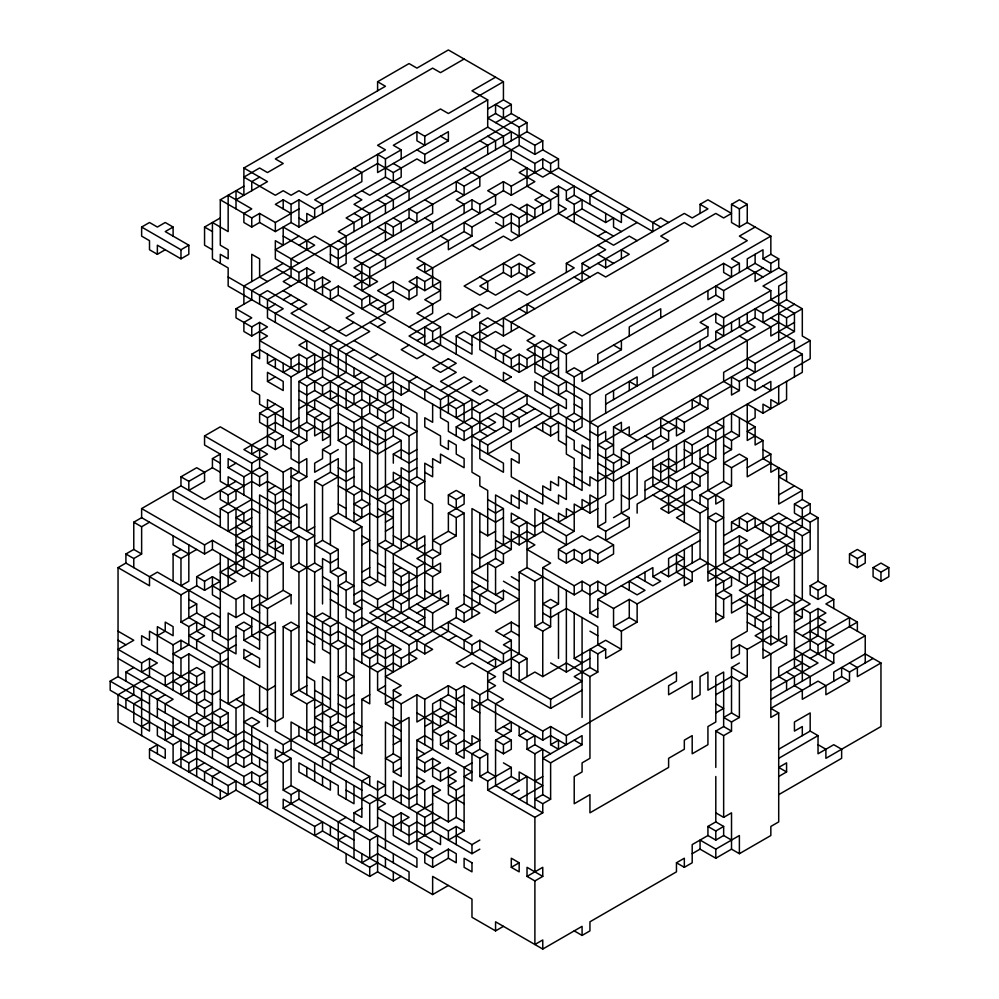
<?xml version="1.0" encoding="UTF-8"?>
<svg xmlns="http://www.w3.org/2000/svg" width="999" height="999" viewBox="0 0 999 999"><rect width="100%" height="100%" fill="white"/><g stroke="black" fill="none" stroke-linecap="round" stroke-linejoin="round"><path stroke-width="1.5" d="M377.597 90.822L377.597 81.731L409.053 63.574L416.92 68.119L448.376 49.95L503.434 81.731L503.434 99.9L487.699 108.978M165.235 249.75L157.367 254.295L149.5 249.75L149.5 240.672L141.633 236.126L141.633 227.048L149.5 222.502L157.367 227.048L165.235 222.502L173.102 227.048L173.102 236.126M236.014 208.878L236.014 190.722L243.881 195.255L243.881 168.007L385.452 86.276L377.597 81.731M173.102 227.048L165.235 231.581L188.823 245.205L188.823 254.295L180.969 258.828L157.367 245.205L157.367 254.295M220.292 263.374L220.292 254.295L228.159 258.828L228.159 249.75L220.292 245.205L220.292 199.8L243.881 186.176M259.615 177.098L251.748 181.631L251.748 190.722M464.11 59.028L440.509 72.652L432.642 68.119L275.349 158.928L283.204 163.474L267.482 172.552L259.615 168.007L243.881 177.098L275.349 195.255L283.204 190.722L291.071 195.255L298.938 190.722L306.805 195.255L385.452 149.85L377.597 145.305L440.509 108.978L448.376 113.524L503.434 81.731M236.014 199.8L267.482 181.631L243.881 168.007M212.425 249.75L204.558 245.205L204.558 227.048L220.292 217.969M141.633 227.048L180.969 249.75L188.823 245.205M220.292 199.8L251.748 217.957L259.615 213.424L275.349 222.502L298.938 208.878M353.996 168.007L361.863 172.552L361.863 181.631L314.673 208.878L298.938 199.8L291.071 204.345L283.204 199.8L275.349 204.345L291.071 213.424M495.566 77.198L471.978 90.822L487.699 99.9L487.699 127.148L424.787 163.474L416.92 158.928L393.319 172.552L377.597 163.474L314.673 199.8L322.54 204.345L322.54 213.424M401.186 485.876L393.319 490.422L393.319 544.905L385.452 549.45L385.452 585.776L369.73 576.698L361.863 581.231L369.73 585.776L377.597 581.231L377.597 426.848L393.319 417.757L393.319 372.352L385.452 376.898L228.159 286.076L228.159 267.919L212.425 258.828L212.425 222.502L228.159 231.581L228.159 195.255L251.748 208.878L243.881 213.424L243.881 222.502L251.748 227.048L259.615 222.502L275.349 231.581L291.071 222.502L291.071 204.345M487.699 99.9L424.787 136.226L416.92 131.681L393.319 145.305L401.186 149.85L401.186 158.928M416.92 149.85L424.787 154.395L448.376 140.772L448.376 131.681L377.597 172.552L377.597 154.395L385.452 158.928L401.186 149.85M291.071 222.502L298.938 227.048L385.452 177.098L409.053 190.722L409.053 199.8M236.014 308.778L251.748 317.857L243.881 322.402L243.881 331.481L251.748 336.026L267.482 326.948L259.615 322.402L251.748 326.948L236.014 317.857L236.014 308.778L251.748 299.7L251.748 290.622L527.022 131.681L527.022 122.602L519.168 127.148L495.566 113.524L487.699 118.069L534.89 145.305L542.757 140.772L542.757 149.85L558.491 158.928L558.491 168.019L542.757 177.098L511.301 158.928L464.11 186.176L456.243 181.631L456.243 190.722L464.11 195.255L464.11 186.176M495.566 113.524L495.566 104.445L503.434 108.978L511.301 104.445L511.301 113.524L495.566 122.602M298.938 236.126L275.349 249.75L298.938 263.374M298.938 245.205L314.673 236.126L338.261 249.75L519.168 145.305L534.89 154.395L542.757 149.85M519.168 118.069L346.129 217.957L353.996 222.502L353.996 231.581M283.204 263.374L243.881 286.076L243.881 304.245M291.071 286.076L283.204 281.531L291.071 276.998L291.071 258.828L314.673 245.205L283.204 227.048L283.204 245.205L275.349 240.672L275.349 258.828L298.938 272.452L306.805 267.907L314.673 272.452L267.482 299.7L267.482 317.857L401.186 395.055L409.053 390.522L409.053 381.431L416.92 376.898M385.452 231.581L338.261 258.828L330.394 254.295M385.452 240.672L385.452 222.502L393.319 227.048L409.053 217.957L416.92 222.502L416.92 213.424L409.053 208.878L409.053 217.957M416.92 213.424L456.243 190.722M267.482 308.778L275.349 304.245M283.204 299.7L291.071 295.155M314.673 281.531L322.54 276.998L330.394 281.531L314.673 290.622L314.673 281.531L306.805 276.998M291.071 304.245L298.938 299.7M566.358 272.452L566.358 263.374L574.213 267.907L527.022 295.155L519.168 290.622L487.699 308.778L479.832 304.245L456.243 317.857L448.376 313.324L409.053 336.026L432.642 349.65L440.509 345.105L440.509 326.948L416.92 313.324L440.509 299.7L440.509 281.531L416.92 267.907L424.787 263.374L424.787 272.452L511.301 222.502L519.168 227.048L550.624 208.878L550.624 199.8L527.022 186.176L527.022 168.019L519.168 172.552L534.89 181.631L511.301 195.255L503.434 190.722L479.832 204.345L471.978 199.8L353.996 267.907L377.597 281.531L361.863 290.622L361.863 263.374M668.606 222.502L660.739 217.957L652.871 222.502L652.871 231.581L542.757 168.019L511.301 186.176L503.434 181.631L487.699 190.722L495.566 195.255L495.566 204.345L353.996 286.076L385.452 304.245L385.452 313.324M487.699 127.148L503.434 136.226L503.434 145.305L534.89 163.474L542.757 158.928L550.624 163.474L558.491 158.928M322.54 286.076L330.394 290.622L338.261 286.076L361.863 299.7L369.73 295.155L369.73 304.245L424.787 336.026L416.92 340.572M353.996 276.998L361.863 272.452M424.787 199.8L432.642 204.345L432.642 213.424L353.996 258.828L369.73 267.907L471.978 208.878L479.832 213.424L479.832 204.345M377.597 326.948L385.452 322.402L338.261 295.155L330.394 299.7L330.394 290.622M298.938 417.757L291.071 422.302L259.615 404.145L259.615 395.055L251.748 390.522L251.748 354.195L259.615 349.65L298.938 372.352L298.938 354.195L291.071 358.728L259.615 340.572L267.482 336.026L259.615 331.481M629.27 208.878L621.403 213.424L621.403 222.502L574.213 195.255L574.213 186.176L566.358 190.722L558.491 186.176L550.624 190.722L558.491 195.255L534.89 208.878L534.89 217.969L511.301 204.345L471.978 227.048L471.978 236.126L464.11 231.581L416.92 258.828L432.642 267.907L432.642 286.076L440.509 290.622L424.787 299.7L432.642 304.245L432.642 313.324L409.053 326.948M416.92 286.076L409.053 290.622L393.319 281.531L377.597 290.622L393.319 299.7L393.319 308.778L346.129 336.026L267.482 290.622L259.615 295.155L259.615 304.245M471.978 236.126L448.376 249.75L448.376 240.672L440.509 236.126M487.699 208.878L503.434 217.957L511.301 213.424L519.168 217.957L527.022 213.424M519.168 208.878L527.022 204.345L534.89 208.878M542.757 195.255L534.89 199.8L542.757 204.345L542.757 213.424M267.482 354.195L267.482 363.274L275.349 358.728L275.349 367.807M322.54 331.481L330.394 326.948M377.597 299.7L361.863 308.778L361.863 299.7M385.452 295.155L393.319 290.622L409.053 299.7L416.92 295.155L416.92 276.998L409.053 281.531L424.787 290.622L440.509 281.531M338.261 331.481L353.996 322.402M377.597 308.778L393.319 299.7M416.92 276.998L424.787 281.531L432.642 276.998M566.358 190.722L566.358 199.8L574.213 195.255M267.482 381.431L283.204 390.522L283.204 381.431L267.482 372.352L267.482 381.431L275.349 376.898M298.938 354.195L306.805 358.728L314.673 354.195L314.673 372.352L298.938 363.274L283.204 372.352L283.204 363.274M338.261 340.572L330.394 345.105L330.394 363.274M566.358 199.8L574.213 204.345L582.08 199.8L582.08 208.878L605.681 222.502L613.548 217.969L613.548 227.048L621.403 231.581M597.814 190.722L589.947 195.255L589.947 204.345M361.863 390.522L353.996 395.055L322.54 376.898L306.805 385.976L306.805 422.302L291.071 431.381L291.071 376.898L330.394 354.195M566.358 217.969L582.08 208.878M204.558 435.926L220.292 426.848L267.482 454.095L251.748 463.174L204.558 435.926L204.558 445.005L220.292 454.095L220.292 481.331L291.071 522.202L275.349 531.281M298.938 426.848L306.805 431.381L306.805 440.472L298.938 445.005L298.938 472.252L291.071 476.798L298.938 481.331L306.805 476.798L306.805 458.628L298.938 463.174L291.071 458.628L291.071 440.472L298.938 435.926L298.938 381.431L322.54 367.807L409.053 417.757L409.053 426.848M353.996 349.65L346.129 354.183L346.129 372.352L322.54 385.976L306.805 376.898L306.805 358.728M251.748 445.005L251.748 454.095L267.482 445.005L275.349 449.55L283.204 445.005L283.204 435.926L259.615 422.302L259.615 413.224L275.349 404.145M503.434 272.452L479.832 286.076L495.566 295.155L534.89 272.452L519.168 263.374L511.301 267.907L503.434 263.374L503.434 272.452L511.301 276.998L519.168 272.452L527.022 276.998L527.022 267.907L534.89 263.374L519.168 254.295L464.11 286.076L479.832 295.155L487.699 290.622L487.699 281.531L479.832 276.998M267.482 445.005L267.482 417.757L283.204 408.678L267.482 399.6L267.482 408.678M314.673 381.431L314.673 390.522L306.805 395.055L298.938 390.522M369.73 358.728L377.597 354.183M180.969 476.798L196.691 467.719L204.558 472.252L204.558 481.343L188.823 490.422L188.823 481.343L180.969 476.798L180.969 485.876L141.633 508.578L141.633 517.669L204.558 553.995L212.425 549.45L259.615 576.698M220.292 472.252L212.425 467.719L212.425 458.628L220.292 454.095M267.482 426.848L275.349 422.302L306.805 440.472M298.938 408.678L330.394 390.522L361.863 408.678L361.863 445.005M346.129 381.431L338.261 385.976L338.261 440.472L346.129 445.005L353.996 440.472M361.863 372.352L353.996 376.898L353.996 367.807M409.053 345.105L401.186 349.65L416.92 358.728L424.787 354.183M471.978 317.857L471.978 308.778L479.832 313.324L424.787 345.105L424.787 326.948L432.642 331.481L440.509 326.948M597.814 236.126L605.681 231.581M188.823 481.343L212.425 467.719M338.261 395.055L330.394 399.6L330.394 381.431M369.73 376.898L346.129 390.522L346.129 408.678L361.863 399.6L361.863 381.431M566.358 263.374L637.137 222.502M212.425 722.002L204.558 726.548L118.044 676.598L118.044 567.619L125.911 563.074L125.911 553.995L133.779 549.45L133.779 522.202L141.633 517.669M228.159 504.045L228.159 494.955L251.748 481.331L259.615 485.876L259.615 476.798L228.159 458.628L228.159 467.707L236.014 463.174M267.482 435.926L275.349 440.472L283.204 435.926M322.54 413.224L314.673 417.757L314.673 435.926L338.261 422.302L377.597 445.005L393.319 435.926L393.319 426.848M298.938 399.6L330.394 417.757L322.54 422.302L306.805 413.224L314.673 408.678L314.673 399.6L330.394 408.678L338.261 404.145M456.243 354.195L456.243 336.026L464.11 331.481L511.301 358.728L519.168 354.183L527.022 358.728L534.89 354.183M519.168 326.948L503.434 336.026L503.434 317.857L534.89 336.026L527.022 340.572L542.757 349.65L550.624 345.105L550.624 354.183L519.168 372.352L479.832 349.65L479.832 322.402L487.699 317.857L503.434 326.948M574.213 276.998L582.08 281.531L582.08 263.374L605.681 249.75L597.814 245.205M133.779 522.202L141.633 526.748L149.5 522.202M306.805 431.381L314.673 426.848M700.062 213.424L700.062 204.345L707.929 199.8L731.518 213.424L723.651 217.957L715.796 213.424L692.195 227.048L684.327 222.502L660.739 236.126L668.606 240.672L605.681 276.998L597.814 272.452L511.301 322.402L511.301 331.481M236.014 481.331L204.558 499.5L180.969 485.876M228.159 467.707L243.881 476.798L259.615 467.707L259.615 449.55M361.863 408.678L377.597 399.6L377.597 390.522L393.319 381.431L471.978 426.848L471.978 472.252L479.832 476.798L479.832 485.876L487.699 490.422L487.699 535.826L479.832 531.281M306.805 349.65L306.805 340.572L298.938 345.105L385.452 395.055L393.319 390.522M479.832 340.572L495.566 331.481L503.434 336.026M597.814 263.374L605.681 267.907L629.27 254.295L621.403 249.75L621.403 258.828M259.615 476.798L267.482 472.252L267.482 553.995L259.615 558.528M338.261 413.224L353.996 422.302L369.73 413.224L409.053 435.926L409.053 535.826L401.186 540.372M747.252 222.502L739.385 227.048L731.518 222.502L731.518 204.345L739.385 199.8L747.252 204.345L747.252 222.502L770.841 236.126L770.841 254.295L762.986 258.828L762.986 249.75L747.252 258.828L747.252 267.907L762.986 276.998M125.911 553.995L133.779 558.528L141.633 553.995L141.633 526.748M220.292 526.748L220.292 508.578L236.014 499.5L236.014 490.422M259.615 485.876L267.482 481.331L291.071 494.955M275.349 413.224L275.349 431.381L243.881 449.55L283.204 472.252L291.071 467.719L306.805 476.798M361.863 626.648L361.863 526.748L338.261 513.124L338.261 458.628L314.673 472.252L314.673 463.174L322.54 458.628L322.54 449.55L330.394 445.005L330.394 408.678M338.261 440.472L346.129 435.926L377.597 454.095L401.186 440.472L401.186 458.628M353.996 431.381L361.863 426.848L385.452 440.472M361.863 399.6L385.452 413.224L393.319 408.678M432.642 385.976L424.787 390.522L424.787 399.6M731.518 204.345L739.385 208.878L747.252 204.345M220.292 508.578L228.159 513.124L251.748 499.5M275.349 485.876L267.482 490.422L275.349 494.955L291.071 485.876M322.54 449.55L330.394 454.095L338.261 449.55M440.509 390.522L464.11 376.898L471.978 381.431L440.509 399.6L291.071 313.324L306.805 304.245L283.204 290.622M173.102 581.243L173.102 553.995L180.969 549.45M314.673 390.522L385.452 431.381L401.186 422.302L416.92 431.381L409.053 435.926M188.823 544.905L188.823 581.243L180.969 585.776L180.969 558.528L196.691 549.45M141.633 508.578L204.558 544.905L212.425 540.372L267.482 572.152L283.204 563.074L283.204 590.322L291.071 594.855L291.071 603.945M251.748 517.669L228.159 531.281L228.159 513.124M314.673 563.074L322.54 567.619L314.673 572.152L298.938 563.074L298.938 535.826L291.071 540.372L291.071 567.619L298.938 572.152L314.673 563.074L314.673 481.331L330.394 472.252L346.129 481.331L353.996 476.798M440.509 408.678L456.243 399.6M755.119 227.048L739.385 236.126L747.252 240.672L582.08 336.026L574.213 331.481L558.491 340.572L566.358 345.105L558.491 349.65L558.491 376.898M236.014 535.826L251.748 526.748L236.014 517.669L251.748 508.578L259.615 513.124M275.349 513.124L283.204 508.578L298.938 517.669M314.673 481.331L322.54 485.876L338.261 476.798M353.996 467.719L346.129 472.252L338.261 467.719M448.376 404.133L456.243 408.678L471.978 399.6L471.978 417.757L495.566 431.381M291.071 513.124L275.349 522.202L306.805 540.372L314.673 535.826L298.938 526.748L291.071 531.281L291.071 467.719M393.319 463.174L393.319 454.095L401.186 449.55L409.053 454.095L416.92 449.55M739.385 272.452L739.385 263.374L731.518 267.907L723.651 263.374L566.358 354.183L542.757 340.572L527.022 349.65L550.624 363.274L558.491 358.728L550.624 354.183M770.841 236.126L731.518 258.828L739.385 263.374M196.691 576.698L204.558 581.243L212.425 576.698L220.292 581.243L204.558 590.322L196.691 585.776L196.691 576.698L220.292 563.074M236.014 553.995L243.881 549.45L236.014 544.905L251.748 535.826L259.615 540.372M346.129 490.422L353.996 485.876L385.452 504.045L401.186 494.955L409.053 499.5L401.186 504.045L385.452 494.955L385.452 431.381M456.243 435.926L456.243 426.848L471.978 417.757M471.978 408.678L479.832 413.224L519.168 390.522M558.491 367.807L542.757 376.898L542.757 395.055M125.911 563.074L180.969 594.855L196.691 585.776M251.748 463.174L251.748 553.995L220.292 572.152L236.014 581.231L220.292 590.322M275.349 540.372L267.482 544.905L283.204 553.995L283.204 544.905L267.482 535.826M338.261 485.876L353.996 494.955L361.863 490.422M416.92 458.628L409.053 463.174L393.319 454.095M456.243 426.848L464.11 431.381L495.566 413.224L511.301 422.302L534.89 408.678M456.243 408.678L456.243 417.757L487.699 399.6L503.434 408.678L527.022 395.055L527.022 404.133L589.947 440.472M566.358 354.183L566.358 372.352L574.213 367.807L582.08 372.352L582.08 381.431L723.651 299.7L723.651 290.622L715.796 286.076L715.796 295.155L707.929 299.7L707.929 290.622M762.986 258.828L770.841 263.374L770.841 272.452L755.119 263.374L597.814 354.183L597.814 363.274M228.159 576.698L243.881 567.619L243.881 540.372M275.349 549.45L283.204 544.905M314.673 526.748L306.805 531.281L306.805 504.045L298.938 508.578L283.204 499.5L275.349 504.045L259.615 494.955L259.615 649.35L243.881 640.272L243.881 631.181L251.748 626.648L243.881 622.102L236.014 626.648L236.014 653.895L212.425 640.272L212.425 631.193L220.292 626.648L196.691 613.024L180.969 622.102L180.969 594.855M330.394 544.905L330.394 517.669L338.261 513.124M361.863 499.5L353.996 504.045L361.863 508.578L369.73 504.045L361.863 499.5L361.863 463.174L353.996 458.628M401.186 476.798L377.597 490.422L369.73 485.876M416.92 467.719L409.053 472.252L401.186 467.719L401.186 494.955M440.509 399.6L440.509 417.757L448.376 422.302L448.376 431.381L464.11 440.472L495.566 422.302L487.699 417.757M503.434 417.757L527.022 404.133M534.89 345.105L534.89 372.352L558.491 385.976L566.358 381.431L566.358 390.522L582.08 399.6L582.08 426.848L574.213 431.381L574.213 422.302L582.08 417.757M566.358 372.352L574.213 376.898L621.403 349.65L621.403 340.572M723.651 290.622L762.986 267.907M770.841 263.374L778.708 258.828L778.708 267.907L755.119 281.531L755.119 272.452M188.823 608.478L196.691 603.945L196.691 613.024M377.597 499.5L385.452 494.955M409.053 481.331L416.92 476.798L424.787 481.331L416.92 485.876L393.319 472.252L393.319 481.331L409.053 490.422M511.301 422.302L511.301 431.381L503.434 426.848L479.832 440.472L479.832 458.628L503.434 472.252L503.434 463.174L471.978 445.005M566.358 390.522L558.491 395.055L558.491 385.976M157.367 635.726L165.235 631.193L165.235 622.102L173.102 626.648L173.102 635.726L157.367 626.648L157.367 653.895M338.261 549.45L322.54 540.372L314.673 544.905L330.394 553.995L338.261 549.45L338.261 567.619L346.129 572.152L346.129 581.231L338.261 585.776L346.129 590.322L353.996 585.776L346.129 581.231M471.978 435.926L487.699 445.005L511.301 431.381M542.757 413.224L519.168 426.848L519.168 417.757L511.301 413.224M432.642 331.481L432.642 340.572L550.624 408.678L558.491 404.133L558.491 413.224L487.699 454.083L487.699 445.005M794.442 376.898L794.442 367.807L810.177 358.728L810.177 340.572L739.385 381.431L739.385 390.522L723.651 381.431L723.651 372.352L794.442 331.481L794.442 313.324L770.841 299.7L770.841 290.622L723.651 317.857L715.796 313.324L700.062 322.402L707.929 326.948L707.929 336.026L652.871 367.807L652.871 376.898M810.177 340.572L802.309 336.026L802.309 308.778L786.575 299.7L786.575 272.452L762.986 286.076L770.841 290.622M180.969 622.102L188.823 626.648L196.691 622.102L196.691 631.193L204.558 635.726L196.691 640.272L196.691 649.35M212.425 585.776L236.014 599.4L243.881 594.855L251.748 599.4L259.615 594.855L267.482 599.4L267.482 572.152M291.071 567.619L298.938 563.074M330.394 517.669L353.996 531.281L361.863 526.748M393.319 508.578L377.597 517.669L369.73 513.124L353.996 522.202L353.996 494.955M534.89 363.274L589.947 395.055L707.929 326.948M786.575 281.531L778.708 286.076L778.708 340.572M267.482 762.874L243.881 749.25L228.159 758.328L110.177 690.222L110.177 681.143L118.044 676.598M125.911 681.143L125.911 672.052L133.779 667.519M141.633 662.974L149.5 658.428L157.367 662.974L141.633 672.052L141.633 662.974L118.044 649.35L133.779 640.272L118.044 631.193M173.102 662.974L141.633 644.805L141.633 635.726L149.5 640.272L149.5 631.193L173.102 644.805L180.969 640.272L267.482 690.222L275.349 685.676M385.452 522.202L393.319 517.669L377.597 508.578M542.757 431.381L542.757 422.302L550.624 426.848L558.491 422.302L558.491 440.472L566.358 445.005M778.708 322.402L597.814 426.848L574.213 413.224L566.358 417.757L566.358 454.083L574.213 458.628L574.213 485.876M715.796 340.572L715.796 331.481L786.575 290.622M243.881 694.755L228.159 703.845L228.159 613.024L236.014 617.569L243.881 613.024L275.349 631.181L267.482 635.726L259.615 631.181M259.615 613.024L251.748 608.478L283.204 590.322M338.261 558.528L330.394 563.074L322.54 558.528L322.54 603.945M361.863 544.905L369.73 540.372L361.863 535.826M385.452 531.281L393.319 526.748M346.129 590.322L346.129 617.569L353.996 622.102L361.863 617.569L409.053 644.805L456.243 617.569L456.243 608.478L464.11 603.945L464.11 513.124L448.376 504.045L448.376 494.955L456.243 490.422L464.11 494.955L464.11 504.045L448.376 513.124L448.376 531.281L432.642 540.372L440.509 544.905L456.243 535.826L456.243 517.657L448.376 513.124M534.89 426.848L550.624 435.926L558.491 431.381M605.681 404.133L755.119 317.857L770.841 326.948L770.841 336.026L794.442 322.402M755.119 317.857L755.119 308.778L762.986 313.324L786.575 299.7M188.823 626.648L188.823 644.805L173.102 653.895L180.969 658.428L188.823 653.895L212.425 667.519L228.159 658.428M259.615 603.945L267.482 608.478L291.071 594.855M330.394 553.995L330.394 572.152L338.261 567.619M401.186 504.045L401.186 549.45L385.452 540.372L377.597 544.905L416.92 567.607L424.787 563.074M448.376 494.955L456.243 499.5L464.11 494.955M589.947 422.302L755.119 326.948L747.252 322.402L747.252 313.324M794.442 304.245L762.986 322.402L762.986 313.324M149.5 685.676L141.633 690.222L141.633 735.626M149.5 667.519L165.235 676.598L173.102 672.052L196.691 685.676L196.691 676.598L204.558 672.052L204.558 699.3L196.691 703.845M236.014 635.726L228.159 640.272L188.823 617.569L188.823 590.322M330.394 572.152L338.261 576.698L346.129 572.152M778.708 313.324L786.575 317.857L802.309 308.778M141.633 699.3L133.779 703.845L133.779 722.002L149.5 731.093L149.5 694.755L157.367 690.222M180.969 749.25L188.823 753.795L188.823 735.626L196.691 731.093L196.691 722.002L220.292 708.378L220.292 653.895L236.014 644.805M243.881 640.272L275.349 622.102L275.349 731.093L377.597 790.122L385.452 785.576L377.597 781.031L377.597 826.448L369.73 830.981L369.73 803.745L385.452 794.655L424.787 817.369L432.642 812.824M361.863 572.152L369.73 567.619M456.243 517.657L464.11 513.124M574.213 476.798L589.947 485.876L589.947 476.798L597.814 481.331L629.27 463.174L613.548 454.083L613.548 426.848L621.403 422.302L621.403 431.381M165.235 694.755L157.367 699.3L157.367 717.469M173.102 681.143L180.969 685.676L188.823 681.143M283.204 626.648L291.071 622.102L298.938 626.648L291.071 631.181L283.204 626.648L283.204 717.469L275.349 722.002L236.014 699.3M424.787 544.905L416.92 549.45L416.92 485.876M204.558 681.143L180.969 694.755L180.969 685.676M243.881 658.428L259.615 667.519L259.615 658.428L243.881 649.35L243.881 658.428L251.748 653.895M314.673 617.569L322.54 613.024L361.863 635.726L377.597 626.648L377.597 662.974L393.319 672.052L393.319 644.805L385.452 649.35L377.597 644.805M353.996 594.855L361.863 590.322L377.597 599.4L393.319 590.322L409.053 599.4M401.186 567.607L393.319 572.152L401.186 576.698L409.053 572.152L409.053 608.478L424.787 617.569L416.92 622.102M440.509 544.905L440.509 553.995L432.642 549.45L416.92 558.528L440.509 572.152L432.642 576.698L424.787 572.152M503.434 544.905L503.434 508.578L495.566 513.124L487.699 508.578M597.814 472.252L613.548 481.331L802.309 372.352L802.309 354.195L794.442 349.65L794.442 340.572L755.119 363.274L755.119 372.352L747.252 367.807L629.27 435.926L629.27 426.848L597.814 445.005L605.681 449.55L613.548 445.005L605.681 440.472L605.681 431.381L597.814 435.926L589.947 431.381M141.633 726.548L149.5 722.002M188.823 690.222L196.691 694.755L204.558 690.222L212.425 694.755L220.292 690.222M353.996 531.281L353.996 603.945L361.863 599.4L424.787 635.726M393.319 535.826L432.642 558.528L440.509 553.995M503.434 517.657L495.566 522.202L471.978 508.578L471.978 617.569M605.681 458.628L613.548 454.083M621.403 467.707L621.403 449.55L700.062 404.145L700.062 395.055L707.929 399.6L731.518 385.976M306.805 613.024L330.394 626.648L338.261 622.102M330.394 599.4L353.996 613.024L361.863 608.478L353.996 603.945M487.699 535.826L495.566 531.281M550.624 517.657L534.89 526.748L511.301 513.124L511.301 522.202L519.168 517.657M597.814 454.083L613.548 463.174L621.403 458.628M621.403 449.55L629.27 454.083L660.739 435.926L668.606 440.472L668.606 431.381L676.46 426.848M684.327 422.302L684.327 431.381L676.46 435.926L676.46 417.757L684.327 422.302L707.929 408.678L707.929 399.6M739.385 390.522L731.518 395.055L731.518 376.898L739.385 381.431M762.986 385.976L770.841 390.522L770.841 381.431L755.119 390.522L747.252 385.976L747.252 376.898L755.119 381.431L802.309 354.195M173.102 726.548L180.969 722.002M236.014 735.626L196.691 712.924L188.823 717.469L188.823 726.548M118.044 658.428L204.558 708.378L212.425 703.845L204.558 699.3M416.92 585.776L369.73 613.024L432.642 649.35L424.787 653.895L416.92 649.35L416.92 640.272M511.301 522.202L519.168 526.748L527.022 522.202L527.022 567.607L574.213 594.855L582.08 590.322L589.947 594.855L597.814 590.322L605.681 594.855L605.681 585.776L700.062 531.281L676.46 517.657L684.327 513.124L652.871 494.955M668.606 440.472L652.871 449.55L652.871 440.472L645.004 435.926M377.597 862.774L369.73 867.319L236.014 790.122L220.292 799.2L149.5 758.328L149.5 749.25L157.367 744.705L157.367 753.795M330.394 644.805L338.261 640.272L353.996 649.35M353.996 631.181L393.319 608.478L393.319 553.995L424.787 535.826L424.787 599.4L416.92 594.855L401.186 603.945L393.319 599.4M157.367 726.548L157.367 735.626L173.102 744.705L180.969 740.172L180.969 767.419M212.425 712.924L220.292 717.469L228.159 712.924L228.159 731.093M220.292 699.3L236.014 708.378L243.881 703.845M306.805 631.181L338.261 649.35L346.129 644.805M589.947 449.55L582.08 445.005L582.08 490.422L558.491 476.798L558.491 485.876L550.624 481.331L550.624 490.422L542.757 485.876L542.757 504.045L519.168 490.422L519.168 508.578L495.566 494.955L495.566 558.528L471.978 572.152L487.699 581.231M495.566 549.45L503.434 553.995L511.301 549.45L511.301 531.281L534.89 544.905L527.022 549.45L550.624 563.074L542.757 567.607L542.757 622.102L550.624 626.648L550.624 608.478L558.491 603.945L558.491 585.776M503.434 535.826L519.168 544.905L542.757 531.281L542.757 513.124M684.327 467.719L684.327 440.472L692.195 445.005L707.929 435.926L715.796 440.472M707.929 435.926L707.929 426.848L715.796 431.381L723.651 426.848L715.796 422.302M228.159 722.002L196.691 740.172L196.691 776.498M409.053 617.569L385.452 631.181L385.452 640.272L361.863 653.895L369.73 658.428L377.597 653.895M416.92 613.024L448.376 594.855L448.376 603.945L432.642 613.024L416.92 603.945M456.243 608.478L464.11 613.024L479.832 603.945L479.832 594.855L487.699 590.322L487.699 563.074L495.566 567.619L503.434 563.074L503.434 553.995M542.757 522.202L566.358 535.826L574.213 531.281L574.213 504.045L589.947 513.124L597.814 508.578M739.385 417.769L739.385 435.926L731.518 431.381L660.739 472.252L652.871 467.719L668.606 458.628L676.46 463.174M747.252 422.302L755.119 417.769L755.119 408.678M755.119 435.926L747.252 440.472L747.252 404.145L762.986 413.224L786.575 399.6L786.575 381.431M196.691 767.419L228.159 785.576L228.159 794.655L173.102 762.874L196.691 749.25M267.482 753.795L243.881 740.172L228.159 749.25L212.425 740.172L204.558 744.705L204.558 753.795M267.482 708.378L259.615 712.924L259.615 685.676M291.071 631.181L291.071 694.755L306.805 685.676M401.186 631.181L409.053 626.648M479.832 585.776L471.978 590.322L495.566 603.945L503.434 599.4L503.434 590.322L495.566 594.855L495.566 567.619M645.004 490.422L692.195 463.174L707.929 472.252L700.062 476.798L692.195 472.252L692.195 481.331L700.062 485.876L700.062 476.798M715.796 458.628L707.929 454.095L700.062 458.628L707.929 463.174L715.796 458.628L715.796 431.381M723.651 435.926L731.518 440.472L739.385 435.926M731.518 431.381L731.518 413.224L755.119 426.848L747.252 431.393L762.986 440.472L762.986 458.628L786.575 472.252L786.575 481.343M180.969 758.328L188.823 762.874L196.691 758.328L259.615 794.655L267.482 790.122L251.748 781.043L243.881 785.576L243.881 776.498L118.044 703.845M220.292 744.705L212.425 749.25L212.425 758.328M212.425 731.093L228.159 740.172L243.881 731.093L267.482 744.705L267.482 808.278M346.129 672.052L338.261 676.598L346.129 681.131L353.996 676.598L346.129 672.052L346.129 626.648M409.053 635.726L424.787 626.648L424.787 608.478M731.518 649.35L739.385 644.805L747.252 649.35L747.252 676.598L739.385 681.131L731.518 676.598L707.929 690.222L707.929 672.052L700.062 676.598L700.062 694.755L692.195 699.3L692.195 681.131L668.606 694.755L668.606 685.676L676.46 681.131L676.46 672.052L566.358 735.626L566.358 744.705L550.624 735.626L542.757 740.172L471.978 699.3L471.978 708.378L487.699 699.3L487.699 672.052L519.168 653.895L519.168 572.152L527.022 567.607M558.491 549.45L582.08 535.826L589.947 540.372L597.814 535.826L613.548 544.905L613.548 553.995L597.814 563.074L589.947 558.528L582.08 563.074L574.213 558.528L566.358 563.074L558.491 558.528L558.491 549.45L566.358 553.995L574.213 549.45L582.08 553.995L589.947 549.45L597.814 553.995L613.548 544.905M597.814 426.848L597.814 526.748L605.681 522.202L605.681 504.045L613.548 499.5L613.548 463.174M613.548 517.657L629.27 508.578L629.27 472.252M645.004 499.5L645.004 481.331L652.871 476.798L676.46 490.422L676.46 481.331L700.062 467.719L700.062 449.55M723.651 454.095L731.518 449.55L731.518 440.472M204.558 762.874L188.823 771.952L188.823 762.874M291.071 694.755L306.805 703.845L314.673 699.3M369.73 667.519L377.597 662.974M605.681 531.281L629.27 517.657L629.27 526.748L605.681 540.372L605.681 531.281L597.814 526.748M660.739 499.5L692.195 481.331M762.986 440.472L755.119 445.005L755.119 426.848M212.425 767.419L204.558 771.952L204.558 781.043M314.673 708.378L322.54 703.845M353.996 658.428L377.597 672.052L393.319 662.974L401.186 667.519L401.186 658.428L416.92 649.35M456.243 617.569L464.11 622.102L479.832 613.024L464.11 603.945M519.168 572.152L534.89 581.231L542.757 576.698M684.327 494.955L660.739 508.578L668.606 513.124L692.195 499.5L707.929 508.578L700.062 513.124L652.871 485.876L652.871 458.628M684.327 522.202L684.327 485.876L692.195 490.422L700.062 485.876M747.252 458.628L739.385 454.095L723.651 463.174L731.518 467.719L747.252 458.628L747.252 476.798L770.841 463.174M220.292 771.952L212.425 776.498L212.425 785.576M243.881 776.498L251.748 771.952L259.615 776.498L267.482 771.952L251.748 762.874L243.881 767.419L236.014 762.874L228.159 767.419L228.159 758.328M236.014 753.795L243.881 758.328L251.748 753.795M353.996 694.755L346.129 699.3L338.261 694.755M448.376 640.272L456.243 635.726M464.11 594.855L495.566 613.024L519.168 599.4L503.434 590.322M700.062 504.045L700.062 494.955L723.651 481.331L731.518 485.876L731.518 467.719M747.252 467.719L770.841 454.095L770.841 472.252L778.708 467.719L778.708 504.045L802.309 490.422L802.309 499.5L794.442 504.045L794.442 513.124L810.177 522.202L810.177 549.45L770.841 572.152L762.986 567.619L762.986 613.024L755.119 617.569L755.119 626.648M251.748 762.874L251.748 726.548L259.615 722.002L251.748 717.469L243.881 722.002L283.204 744.705L298.938 735.626L369.73 776.498L369.73 785.576M306.805 731.081L314.673 726.548L346.129 744.705L346.129 681.131M322.54 712.924L330.394 717.469L338.261 712.924M353.996 703.845L346.129 708.378L338.261 703.845M361.863 744.705L353.996 749.25L361.863 753.795L361.863 699.3L369.73 694.755M377.597 672.052L377.597 690.222L385.452 685.676M700.062 494.955L707.929 499.5L731.518 485.876M228.159 785.576L236.014 781.043L236.014 790.122M377.597 844.605L416.92 867.319L416.92 858.228L291.071 785.576L291.071 758.328L275.349 749.25L275.349 758.328L291.071 749.25L361.863 790.122M322.54 731.093L314.673 735.626L291.071 722.002L291.071 749.25M338.261 722.002L330.394 726.548L338.261 731.081L346.129 726.548L338.261 722.002L338.261 649.35M353.996 712.924L346.129 717.469L298.938 690.222L298.938 572.152M393.319 753.795L385.452 758.328L393.319 762.874L401.186 758.328L393.319 753.795L393.319 690.222L401.186 685.676L385.452 676.598L416.92 658.428L409.053 653.895M440.509 626.648L471.978 644.805L479.832 640.272L503.434 653.895L511.301 649.35M519.168 626.648L511.301 622.102L495.566 631.181L511.301 640.272L511.301 676.598M542.757 567.607L574.213 585.776L582.08 581.231L589.947 585.776L597.814 581.231L605.681 585.776M794.442 549.45L747.252 576.698L723.651 563.074L723.651 499.5L715.796 504.045L715.796 494.955M275.349 758.328L283.204 762.874L291.071 758.328M393.319 708.378L385.452 703.845L401.186 694.755L393.319 690.222M503.434 653.895L503.434 662.974L479.832 649.35L456.243 662.974L464.11 667.519L471.978 662.974L495.566 676.598L487.699 681.131L495.566 685.676L479.832 694.755L464.11 685.676L456.243 690.222L448.376 685.676L424.787 699.3L416.92 694.755L401.186 703.845L377.597 690.222M503.434 635.726L511.301 631.181L511.301 622.102M786.575 472.252L778.708 476.798L802.309 490.422M267.482 781.043L259.615 785.576L259.615 776.498M511.301 640.272L503.434 644.805L527.022 658.428L527.022 676.598M534.89 581.231L534.89 626.648L542.757 622.102M715.796 522.202L723.651 517.669L715.796 513.124L707.929 517.669L715.796 522.202L715.796 622.102L723.651 617.557L723.651 599.4L731.518 594.855L731.518 613.024L747.252 603.945M353.996 740.172L338.261 749.25L338.261 758.328L330.394 762.874L330.394 771.952M487.699 662.974L495.566 658.428L495.566 667.519L385.452 603.945M534.89 626.648L542.757 631.181L550.624 626.648M589.947 585.776L589.947 613.024L597.814 617.557L597.814 599.4L652.871 567.607L652.871 576.698L660.739 581.231L652.871 585.776L637.137 576.698M700.062 540.372L668.606 558.528L668.606 576.698L700.062 558.528L700.062 513.124M731.518 531.281L731.518 522.202L747.252 513.124L770.841 526.748L770.841 544.905M778.708 494.955L794.442 485.876M267.482 799.2L259.615 803.745L259.615 794.655M283.204 762.874L283.204 790.122L291.071 785.576M393.319 726.548L409.053 717.457L409.053 808.278L416.92 803.745L448.376 821.902L456.243 817.369L456.243 790.122L464.11 785.576M464.11 703.845L448.376 694.755L432.642 703.845L432.642 749.25L416.92 758.328L424.787 762.874L432.642 758.328L440.509 762.874L424.787 771.952L416.92 767.419M589.947 613.024L597.814 608.478M652.871 576.698L684.327 558.528L676.46 553.995L676.46 572.152L692.195 581.231L692.195 572.152L707.929 563.074M723.651 535.826L739.385 526.748L739.385 517.669L747.252 522.202L755.119 517.669L755.119 526.748L802.309 553.995M283.204 790.122L291.071 794.655L298.938 790.122L298.938 799.2L283.204 808.278L283.204 799.2L353.996 840.072M456.243 717.469L440.509 708.378L416.92 722.002L416.92 694.755M456.243 699.3L464.11 694.755M582.08 690.222L550.624 708.378L503.434 681.131L503.434 672.052L511.301 667.507M511.301 658.428L519.168 662.974L527.022 658.428M597.814 599.4L613.548 608.478L629.27 599.4L637.137 603.945L684.327 576.698M723.651 544.905L739.385 535.826L747.252 540.372L723.651 553.995L731.518 558.528M731.518 522.202L747.252 531.281L778.708 513.124L810.177 531.281L802.309 535.826L770.841 517.669M393.319 744.705L401.186 740.172L393.319 735.626M424.787 726.548L432.642 722.002M770.841 526.748L786.575 517.669M794.442 504.045L802.309 508.578L810.177 504.045L810.177 513.124L818.031 517.669L818.031 581.243L825.898 585.776L825.898 594.867L818.031 599.4L810.177 594.855L810.177 585.776L818.031 581.243M416.92 803.745L416.92 740.172L424.787 735.626L432.642 740.172M613.548 608.478L613.548 626.648L629.27 617.557L637.137 622.102L637.137 603.945M692.195 581.231L684.327 585.776L684.327 549.45M755.119 563.074L739.385 553.995L707.929 572.152L723.651 581.231L723.651 590.322L731.518 594.855M739.385 544.905L747.252 549.45L778.708 531.293L794.442 540.372L770.841 553.995L762.986 549.45L762.986 558.528L739.385 572.152L739.385 581.231M810.177 513.124L786.575 526.748L786.575 535.826L707.929 581.231L707.929 499.5M369.73 776.498L361.863 781.031L361.863 817.369L353.996 812.824L353.996 821.902M440.509 735.626L448.376 731.081L456.243 735.626L440.509 744.705L440.509 735.626L432.642 731.081L448.376 722.002L448.376 712.924M519.168 662.974L519.168 681.131L534.89 672.052L542.757 676.598L566.358 662.974L589.947 676.598L597.814 672.052L597.814 653.895L605.681 649.35L605.681 658.428L621.403 649.35L621.403 631.181L637.137 622.102M582.08 662.974L574.213 658.428L605.681 640.272L621.403 649.35M810.177 522.202L818.031 517.669M393.319 762.874L393.319 771.952L401.186 767.419M550.624 662.974L566.358 672.052L589.947 658.428M715.796 585.776L731.518 576.698L731.518 585.776L715.796 594.855L723.651 599.4M283.204 808.278L314.673 826.448L322.54 821.902L322.54 830.993L432.642 894.555L448.376 885.476M361.863 799.2L369.73 794.655L385.452 803.745L377.597 808.278L393.319 817.369L401.186 812.824L409.053 817.369L393.319 826.448M456.243 744.705L464.11 740.172L471.978 744.705L471.978 735.626L479.832 740.172L456.243 753.795L456.243 744.705L448.376 740.172M597.814 653.895L589.947 649.35L589.947 667.507L574.213 676.598L582.08 681.131L550.624 699.3L503.434 672.052M322.54 830.993L314.673 835.526L314.673 826.448M346.129 817.369L338.261 821.902L338.261 849.15M353.996 812.824L361.863 808.278M487.699 690.222L503.434 699.3L495.566 703.845L495.566 731.081L511.301 722.002L511.301 731.081L495.566 740.172L495.566 785.576L542.757 812.824L542.757 803.745L550.624 799.2L550.624 762.874L582.08 744.705L582.08 735.626L542.757 758.328L550.624 762.874M432.642 767.419L440.509 771.952L448.376 767.419L456.243 771.952L440.509 781.031L432.642 776.498L432.642 758.328M495.566 776.498L487.699 771.952L487.699 753.795L479.832 749.25L471.978 753.795L471.978 781.031L464.11 776.498L471.978 771.952L416.92 740.172M731.518 603.945L778.708 576.698L778.708 585.776L770.841 590.322L755.119 581.231M338.261 840.072L346.129 835.526M361.863 826.448L353.996 830.993L353.996 858.228M416.92 794.655L409.053 799.2L401.186 794.655L393.319 799.2L393.319 781.031L409.053 790.122L424.787 781.031L416.92 776.498M416.92 785.576L424.787 790.122L432.642 785.576L440.509 790.122L432.642 794.655L448.376 803.745L464.11 794.655M471.978 762.874L464.11 767.419L464.11 830.981L448.376 840.072L448.376 830.981L432.642 821.902M464.11 749.25L479.832 758.328L487.699 753.795M495.566 740.172L503.434 744.705L511.301 740.172L511.301 749.25L503.434 753.795L495.566 749.25M519.168 726.548L519.168 735.626L527.022 731.081M755.119 599.4L762.986 594.855M519.168 735.626L527.022 740.172L534.89 735.626L534.89 744.705L550.624 753.795M487.699 699.3L542.757 731.081L550.624 726.548L566.358 735.626M849.5 553.995L857.367 549.45L865.221 553.995L865.221 563.074L857.367 567.619L849.5 563.074L849.5 553.995L857.367 558.528L865.221 553.995M527.022 740.172L527.022 749.25L534.89 744.705M770.841 608.478L786.575 599.4L794.442 603.945M298.938 799.2L369.73 840.072L377.597 835.526L377.597 871.852L393.319 880.943L401.186 876.398M432.642 803.745L416.92 812.824L416.92 849.15L432.642 858.228L448.376 849.15L456.243 853.695L456.243 862.774L448.376 858.228L432.642 867.319L424.787 862.774L424.787 853.695L432.642 849.15L416.92 840.072M479.832 758.328L479.832 776.498L487.699 771.952M401.186 821.902L409.053 826.448L416.92 821.902L424.787 826.448L440.509 817.369M479.832 776.498L487.699 781.031L511.301 767.419L511.301 776.498L519.168 781.031L519.168 771.952L542.757 785.576L519.168 799.2M527.022 749.25L534.89 753.795L542.757 749.25L542.757 794.655L534.89 799.2L542.757 803.745M550.624 744.705L558.491 740.172L558.491 749.25L550.624 744.705L550.624 726.548M747.252 613.024L762.986 622.102L770.841 617.569L739.385 599.4M778.708 585.776L762.986 576.698L739.385 590.322L778.708 613.024L802.309 599.4L802.309 535.826M810.177 585.776L818.031 590.322L825.898 585.776M487.699 781.031L487.699 790.122L511.301 776.498M770.841 626.648L755.119 635.726L770.841 644.805L786.575 635.726L786.575 644.805L762.986 658.428L762.986 622.102M873.089 567.619L880.956 563.074L888.823 567.619L888.823 576.698L880.956 581.243L873.089 576.698L873.089 567.619L880.956 572.152L888.823 567.619M393.319 817.369L393.319 835.526L409.053 844.605L432.642 830.981L471.978 853.695L479.832 849.15M503.434 790.122L527.022 776.498L527.022 803.745M747.252 649.35L770.841 635.726L786.575 644.805M794.442 622.102L802.309 617.569L802.309 608.478L810.177 613.024L818.031 608.478L825.898 613.024L794.442 631.193L818.031 644.805L857.367 622.102L857.367 631.193M833.765 608.478L833.765 599.4L825.898 603.945L857.367 622.102M346.129 853.695L346.129 862.774L369.73 876.398L377.597 871.852M448.376 830.981L456.243 826.448L464.11 830.981M511.301 794.655L519.168 790.122M534.89 781.031L542.757 776.498M739.385 681.131L739.385 717.469L731.518 722.002L723.651 717.469L731.518 712.924L731.518 667.519L739.385 662.974M802.309 635.726L825.898 622.102L818.031 617.569M715.796 694.755L731.518 685.676M818.031 626.648L825.898 631.193L849.5 617.569L849.5 626.648L865.221 635.726L865.221 662.974M456.243 835.526L471.978 844.605L479.832 840.072M865.221 635.726L833.765 653.895L833.765 662.974L810.177 649.35L778.708 667.519L778.708 676.598L786.575 681.143L786.575 690.222M487.699 790.122L534.89 817.357L542.757 812.824M715.796 712.924L723.651 708.378L715.796 703.845M770.841 681.143L802.309 662.974M810.177 658.428L833.765 644.805L810.177 631.193M770.841 690.222L818.031 662.974L794.442 649.35L818.031 635.726L818.031 608.478M715.796 767.419L715.796 731.081L723.651 726.548L731.518 731.081L731.518 722.002M770.841 699.3L833.765 662.974M715.796 731.081L723.651 735.626L731.518 731.081M511.301 867.319L519.168 862.774L519.168 871.852L511.301 867.319L511.301 858.228L519.168 862.774M692.195 853.695L700.062 849.15L715.796 858.228L731.518 849.15L739.385 853.695L770.841 835.526L770.841 826.448L778.708 821.902L778.708 712.924L770.841 717.469L770.841 653.895L762.986 649.35M841.633 676.598L841.633 667.519L849.5 672.052L849.5 681.143L841.633 676.598L802.309 699.3L802.309 690.222L794.442 685.676L794.442 676.598L786.575 672.052M849.5 672.052L873.089 658.428M849.5 681.143L825.898 694.755L825.898 685.676L818.031 681.143L770.841 708.378L778.708 712.924M818.031 744.705L825.898 749.25L825.898 758.328L880.956 726.548L880.956 662.974L857.367 676.598L857.367 667.519L849.5 662.974M527.022 876.398L542.757 867.319L542.757 876.398L534.89 880.931L527.022 876.398L527.022 867.319L542.757 876.398M778.708 749.25L810.177 731.093L818.031 735.626L818.031 753.795L833.765 744.705L841.633 749.25L841.633 758.328L778.708 794.655M778.708 758.328L818.031 735.626M432.642 894.555L432.642 876.398L471.978 899.1L471.978 917.269L495.566 930.881L503.434 926.348M778.708 776.498L786.575 771.952L786.575 762.874L778.708 767.419L786.575 771.952M574.213 930.881L582.08 935.426L589.947 930.881L589.947 921.802L676.46 871.852L676.46 862.774L684.327 867.319L692.195 862.774L692.195 844.605L707.929 835.526L707.929 826.448L715.796 821.902L715.796 776.498M715.796 812.824L723.651 817.369L731.518 812.824L731.518 849.15M707.929 826.448L715.796 830.993L723.651 826.448L723.651 835.526L731.518 840.072M676.46 862.774L684.327 858.228L684.327 867.319M707.929 835.526L715.796 840.072L723.651 835.526M495.566 930.881L495.566 921.802L542.757 949.05L582.08 926.348L582.08 935.426M700.062 849.15L700.062 840.072L715.796 849.15L739.385 835.526L739.385 853.695M700.062 204.345L707.929 208.878L692.195 217.957L684.327 213.424L471.978 336.026L471.978 354.195L440.509 336.026M503.434 99.9L511.301 104.445M770.841 254.295L778.708 258.828M511.301 113.524L527.022 122.602M778.708 267.907L786.575 272.452M527.022 131.681L542.757 140.772M558.491 168.019L660.739 227.048M487.699 136.226L495.566 140.772L495.566 149.85M479.832 140.772L487.699 145.305L487.699 154.395M637.137 240.672L629.27 236.126L613.548 245.205L558.491 213.424L558.491 186.176M770.841 317.857L794.442 331.481M440.509 136.226L448.376 140.772M558.491 204.345L566.358 208.878L511.301 240.672L503.434 236.126L479.832 249.75L471.978 245.205M574.213 213.424L613.548 236.126M715.796 295.155L723.651 299.7M778.708 331.481L794.442 340.572M464.11 168.019L479.832 177.098L479.832 186.176L456.243 199.8L464.11 204.345L464.11 213.424M747.252 331.481L739.385 326.948L739.385 317.857M597.814 254.295L613.548 263.374M723.651 326.948L715.796 322.402L715.796 313.324M739.385 336.026L747.252 340.572L747.252 367.807M715.796 331.481L723.651 336.026L723.651 317.857M582.08 263.374L589.947 267.907M747.252 358.728L755.119 363.274M393.319 163.474L401.186 168.007L401.186 177.098L369.73 195.255L361.863 190.722M495.566 222.502L503.434 227.048L503.434 217.957M582.08 272.452L589.947 276.998M707.929 345.105L715.796 349.65M471.978 227.048L464.11 222.502L464.11 231.581M385.452 195.255L393.319 199.8L393.319 208.878M424.787 217.957L432.642 222.502L432.642 231.581M377.597 199.8L385.452 204.345L385.452 213.424M353.996 195.255L361.863 199.8L353.996 204.345L369.73 213.424L369.73 222.502M393.319 217.957L401.186 222.502L401.186 231.581M613.548 345.105L621.403 349.65M534.89 308.778L527.022 304.233L527.022 313.324L519.168 308.778M707.929 408.678L692.195 399.6L692.195 408.678M353.996 213.424L361.863 217.957L361.863 227.048M377.597 227.048L393.319 236.126L393.319 227.048M762.986 449.55L770.841 454.095M723.651 445.005L731.518 449.55M369.73 249.75L385.452 258.828L385.452 267.907M684.327 431.381L660.739 417.757L660.739 435.926M802.309 499.5L810.177 504.045M298.938 217.957L306.805 222.502L306.805 213.424L314.673 217.957L314.673 208.878M338.261 240.672L346.129 245.205M479.832 322.402L487.699 326.948M660.739 426.848L668.606 431.381M479.832 331.481L487.699 336.026M684.327 449.55L692.195 454.095M283.204 236.126L369.73 286.076L369.73 267.907M456.243 336.026L471.978 345.105M574.213 404.133L582.08 408.678M613.548 426.848L637.137 440.472M723.651 499.5L707.929 490.422L707.929 463.174M558.491 413.224L574.213 422.302M668.606 476.798L676.46 481.331M794.442 558.528L786.575 553.995L786.575 544.905M204.558 227.048L212.425 231.581M275.349 267.907L353.996 313.324L346.129 317.857L369.73 331.481L338.261 349.65L338.261 376.898M369.73 322.402L456.243 372.352L440.509 381.431L479.832 404.133M519.168 408.678L527.022 413.224M566.358 435.926L574.213 440.472L574.213 449.55L589.947 458.628L589.947 395.055M597.814 463.174L613.548 472.252M755.119 553.995L770.841 563.074L770.841 553.995M825.898 594.855L833.765 599.4M267.482 281.531L259.615 276.998L259.615 258.828L251.748 254.295L251.748 281.531M353.996 340.572L464.11 404.133L464.11 422.302M574.213 467.707L582.08 472.252M621.403 494.955L629.27 499.5L637.137 494.955L637.137 467.707M739.385 563.074L755.119 572.152L755.119 608.478M794.442 594.855L810.177 603.945L794.442 613.024L802.309 617.569M228.159 276.998L283.204 308.778L275.349 313.324L275.349 322.402M487.699 435.926L479.832 431.381L479.832 413.224M597.814 499.5L589.947 494.955L589.947 513.124M629.27 517.657L621.403 513.124L621.403 476.798M700.062 558.528L747.252 585.776L747.252 576.698M880.956 662.974L865.221 653.895L833.765 672.052L833.765 681.143M589.947 504.033L582.08 499.5L582.08 508.578M676.46 563.074L692.195 572.152M825.898 649.35L833.765 653.895M574.213 513.124L566.358 508.578L566.358 517.657L558.491 513.124L558.491 522.202L605.681 494.955L605.681 449.55M660.739 572.152L668.606 576.698M747.252 622.102L762.986 631.193M574.213 531.281L534.89 508.578L534.89 535.826L527.022 531.281L479.832 558.528L471.978 553.995M715.796 613.024L723.651 617.557M794.442 658.428L810.177 667.519M251.748 354.195L259.615 358.728L259.615 322.402M267.482 363.274L291.071 376.898M298.938 381.431L306.805 385.976M393.319 435.926L401.186 440.472M432.642 467.707L424.787 463.174L424.787 499.5L432.642 504.045L432.642 549.45M487.699 499.5L503.434 508.578M542.757 531.281L566.358 544.905L566.358 535.826M424.787 472.252L432.642 476.798L432.642 458.628L440.509 463.174L440.509 454.095L464.11 467.707L464.11 458.628L456.243 454.095L456.243 445.005L448.376 440.472L448.376 449.55L440.509 445.005L440.509 435.926L424.787 426.848L424.787 417.757L432.642 422.302L432.642 404.145M621.403 585.776L637.137 594.855L645.004 590.322L629.27 581.231L629.27 590.322M306.805 422.302L330.394 435.926L322.54 440.472L322.54 422.302M731.518 667.519L747.252 676.598M495.566 540.372L511.301 549.45M259.615 413.224L267.482 417.757M385.452 485.876L393.319 490.422M291.071 440.472L298.938 445.005M448.376 531.281L456.243 535.826M495.566 558.528L503.434 563.074M613.548 626.648L621.403 631.181M283.204 445.005L291.071 449.55M511.301 576.698L519.168 581.231M558.491 603.945L550.624 599.4L542.757 603.945L550.624 608.478M503.434 581.231L519.168 590.322M589.947 631.181L597.814 635.726M731.518 712.924L739.385 717.469M409.053 535.826L416.92 540.372M542.757 613.024L550.624 617.557L566.358 608.478L597.814 626.648L597.814 644.805L605.681 649.35M338.261 504.045L346.129 508.578M353.996 513.124L361.863 517.669L361.863 508.578M471.978 581.231L503.434 599.4M259.615 467.719L267.482 472.252M589.947 667.507L597.814 672.052M212.425 458.628L220.292 463.174M369.73 549.45L377.597 553.995M393.319 563.074L416.92 576.698M511.301 631.181L519.168 635.726M243.881 485.876L228.159 476.798L228.159 485.876M377.597 563.074L385.452 567.619M424.787 590.322L448.376 603.945M377.597 572.152L385.452 576.698M393.319 581.231L401.186 585.776L440.509 563.074L440.509 572.152M228.159 494.955L220.292 490.422L220.292 499.5L243.881 513.124L243.881 522.202M267.482 526.748L291.071 540.372M220.292 517.669L173.102 490.422L173.102 499.5L283.204 563.074M236.014 526.748L243.881 531.281M322.54 576.698L330.394 581.231L330.394 617.569L322.54 622.102L322.54 649.35L330.394 653.895M322.54 585.776L338.261 594.855M251.748 553.995L267.482 563.074M574.213 740.172L582.08 744.705M715.796 821.902L723.651 826.448M393.319 653.895L401.186 658.428M228.159 567.619L243.881 576.698L275.349 558.528L275.349 494.955M471.978 708.378L479.832 712.924M503.434 726.548L511.301 731.081M188.823 553.995L173.102 544.905L173.102 535.826M306.805 622.102L330.394 635.726L338.261 631.181L361.863 644.805L377.597 635.726L401.186 649.35L385.452 658.428L369.73 649.35L369.73 640.272M495.566 731.081L511.301 740.172M173.102 553.995L180.969 558.528M306.805 640.272L314.673 644.805M432.642 712.924L464.11 731.081M133.779 549.45L141.633 553.995M220.292 599.4L212.425 594.855L212.425 576.698M416.92 712.924L440.509 726.548L440.509 717.469L456.243 708.378L440.509 699.3L440.509 708.378M503.434 762.874L511.301 767.419M220.292 608.478L157.367 572.152L149.5 576.698L149.5 585.776L118.044 567.619M306.805 658.428L314.673 662.974L314.673 572.152M542.757 794.655L550.624 799.2M188.823 599.4L196.691 603.945M220.292 617.569L212.425 613.024L204.558 617.569L204.558 626.648L188.823 635.726L220.292 653.895M236.014 626.648L243.881 631.181M259.615 640.272L251.748 635.726L251.748 617.569M330.394 681.131L322.54 676.598L322.54 749.25M361.863 699.3L369.73 703.845L369.73 658.428M393.319 717.457L401.186 722.002M440.509 744.705L448.376 749.25L448.376 731.081M456.243 753.795L464.11 758.328L464.11 685.676M306.805 676.598L314.673 681.131L314.673 744.705L330.394 735.626L330.394 717.469M401.186 731.081L385.452 722.002L385.452 794.655M314.673 690.222L330.394 699.3M416.92 749.25L424.787 753.795M353.996 722.002L361.863 726.548L330.394 744.705L330.394 753.795L322.54 758.328L322.54 767.419M448.376 776.498L456.243 781.031L448.376 785.576L456.243 790.122M353.996 731.081L361.863 735.626M322.54 722.002L314.673 717.469L330.394 708.378L330.394 626.648M464.11 803.745L448.376 794.655L448.376 767.419M393.319 771.952L401.186 776.498L401.186 703.845M204.558 672.052L196.691 667.519L165.235 685.676L165.235 676.598M322.54 740.172L353.996 758.328M456.243 817.369L464.11 821.902M188.823 672.052L196.691 676.598M118.044 640.272L125.911 644.805M220.292 708.378L228.159 712.924M346.129 790.122L369.73 803.745M125.911 672.052L173.102 699.3L165.235 703.845L165.235 712.924M377.597 817.369L409.053 835.526L416.92 830.981L440.509 844.605L440.509 835.526M110.177 681.143L149.5 703.845M157.367 708.378L204.558 735.626L204.558 726.548M149.5 749.25L165.235 758.328L165.235 749.25L118.044 722.002L118.044 694.755L149.5 676.598L149.5 658.428M880.956 572.152L880.956 581.243M857.367 558.528L857.367 567.619M825.898 631.193L825.898 658.428M818.031 590.322L818.031 599.4M818.031 644.805L818.031 653.895M810.177 613.024L810.177 649.35M810.177 685.676L810.177 676.598L794.442 667.519L794.442 531.281L802.309 526.748L802.309 508.578M810.177 731.093L810.177 712.924L794.442 722.002L794.442 731.093L802.309 726.548L802.309 735.626M802.309 653.895L802.309 681.143M786.575 317.857L786.575 326.948M778.708 385.976L778.708 404.145L770.841 399.6L770.841 408.678L762.986 404.145L762.986 413.224M778.708 522.202L778.708 531.293M778.708 613.024L778.708 640.272M770.841 572.152L770.841 581.231M770.841 590.322L770.841 644.805M762.986 522.202L762.986 531.293M755.119 254.295L755.119 263.374M755.119 381.431L755.119 390.522M747.252 522.202L747.252 531.281M747.252 549.45L747.252 558.528M747.252 594.855L747.252 631.181L731.518 640.272L731.518 658.428L739.385 653.895L739.385 644.805M739.385 208.878L739.385 227.048M739.385 535.826L739.385 553.995M731.518 267.907L731.518 276.998L723.651 272.452L723.651 263.374M731.518 322.402L731.518 331.481M723.651 417.769L723.651 481.331M723.651 726.548L723.651 672.052L715.796 676.598L715.796 722.002L707.929 726.548L707.929 744.705L692.195 753.795L692.195 735.626L684.327 740.172L684.327 749.25L668.606 758.328L668.606 767.419L589.947 812.824L589.947 794.655L574.213 803.745L574.213 776.498L582.08 771.952L582.08 762.874L589.947 758.328L589.947 676.598M723.651 735.626L723.651 817.369M715.796 830.993L715.796 840.072M715.796 849.15L715.796 858.228M707.929 445.005L707.929 454.095M700.062 340.572L700.062 349.65M692.195 445.005L692.195 463.174M692.195 490.422L692.195 499.5M692.195 544.905L692.195 563.074M676.46 445.005L676.46 472.252L660.739 463.174L660.739 481.331M668.606 449.55L668.606 485.876L637.137 504.045L637.137 513.124M668.606 494.955L668.606 513.124M660.739 317.857L660.739 308.778L629.27 326.948L629.27 336.026M645.004 572.152L645.004 581.231M629.27 390.522L629.27 381.431L637.137 385.976L637.137 376.898L605.681 395.055L605.681 413.224M629.27 454.083L629.27 463.174M629.27 599.4L629.27 617.557M613.548 390.522L613.548 399.6M605.681 213.424L605.681 222.502M605.681 258.828L605.681 267.907M597.814 553.995L597.814 563.074M597.814 581.231L597.814 590.322M589.947 549.45L589.947 558.528M582.08 553.995L582.08 563.074M582.08 581.231L582.08 590.322M582.08 617.557L582.08 717.457M574.213 204.345L574.213 222.502M574.213 376.898L574.213 413.224M574.213 549.45L574.213 558.528M574.213 585.776L574.213 594.855M574.213 613.024L574.213 658.428M566.358 481.331L566.358 499.5L558.491 494.955L558.491 504.045L511.301 476.798L511.301 458.628L519.168 463.174L519.168 454.095L511.301 449.55L511.301 440.472M566.358 553.995L566.358 563.074M566.358 590.322L566.358 672.052M558.491 613.024L558.491 658.428M550.624 163.474L550.624 172.552M550.624 363.274L550.624 372.352M550.624 408.678L550.624 417.757M550.624 426.848L550.624 435.926M550.624 699.3L550.624 708.378M542.757 158.928L542.757 168.019M542.757 349.65L542.757 367.807M542.757 631.181L542.757 676.598M542.757 731.081L542.757 740.172M542.757 949.05L542.757 939.972L534.89 944.505L534.89 880.931M534.89 145.305L534.89 154.395M534.89 163.474L534.89 172.552M534.89 753.795L534.89 808.278M534.89 817.357L534.89 871.852M527.022 204.345L527.022 222.502M527.022 358.728L527.022 367.807L519.168 363.274L511.301 367.807L511.301 358.728M527.022 494.955L527.022 504.045L511.301 494.955L511.301 504.045M519.168 127.148L519.168 145.305M519.168 217.957L519.168 236.126L511.301 231.581L511.301 213.424M519.168 263.374L519.168 272.452M519.168 354.183L519.168 372.352M519.168 526.748L519.168 544.905M511.301 140.772L511.301 131.681L338.261 231.581L346.129 236.126L346.129 263.374L338.261 267.907L338.261 249.75M511.301 149.85L511.301 158.928M511.301 186.176L511.301 195.255M511.301 267.907L511.301 276.998M503.434 108.978L503.434 118.069M503.434 181.631L503.434 190.722M503.434 363.274L503.434 354.183L511.301 349.65L503.434 345.105L495.566 349.65L495.566 358.728M503.434 408.678L503.434 426.848M503.434 744.705L503.434 753.795M495.566 603.945L495.566 613.024M479.832 513.124L479.832 567.619M479.832 640.272L479.832 649.35M479.832 694.755L479.832 749.25M471.978 199.8L471.978 208.878M471.978 644.805L471.978 653.895M471.978 844.605L471.978 853.695M464.11 431.381L464.11 440.472M464.11 613.024L464.11 622.102M464.11 649.35L464.11 640.272L471.978 635.726L448.376 622.102L448.376 631.181L424.787 644.805L424.787 653.895M456.243 499.5L456.243 508.578M456.243 690.222L456.243 726.548M456.243 826.448L456.243 844.605M448.376 395.055L448.376 413.224M448.376 685.676L448.376 694.755M448.376 803.745L448.376 821.902M448.376 849.15L448.376 858.228M440.509 599.4L440.509 590.322L385.452 622.102L385.452 613.024M440.509 771.952L440.509 781.031M432.642 558.528L432.642 567.619M432.642 576.698L432.642 594.855M432.642 613.024L432.642 631.181M432.642 785.576L432.642 830.981M432.642 858.228L432.642 867.319M424.787 136.226L424.787 145.305L416.92 140.772L416.92 131.681M424.787 154.395L424.787 163.474M424.787 281.531L424.787 290.622M424.787 699.3L424.787 744.705M424.787 762.874L424.787 771.952M424.787 790.122L424.787 808.278M424.787 817.369L424.787 835.526M416.92 476.798L416.92 413.224L393.319 399.6L377.597 408.678L377.597 417.757M416.92 567.607L416.92 594.855M409.053 290.622L409.053 299.7M409.053 644.805L409.053 662.974M409.053 826.448L409.053 844.605M409.053 880.931L409.053 871.852L377.597 853.695L361.863 862.774L361.863 853.695M401.186 385.976L401.186 395.055M401.186 404.145L401.186 413.224M401.186 576.698L401.186 594.855M401.186 603.945L401.186 613.024M401.186 785.576L401.186 803.745M401.186 812.824L401.186 830.981M393.319 172.552L393.319 181.631M393.319 281.531L393.319 290.622M393.319 853.695L393.319 862.774M393.319 871.852L393.319 880.943M385.452 158.928L385.452 177.098M385.452 376.898L385.452 385.976M385.452 395.055L385.452 404.145M385.452 413.224L385.452 422.302M385.452 504.045L385.452 540.372M385.452 649.35L385.452 703.845M385.452 821.902L385.452 849.15M385.452 858.228L385.452 867.319M377.597 599.4L377.597 608.478M369.73 395.055L369.73 413.224M369.73 431.381L369.73 576.698M369.73 840.072L369.73 858.228M369.73 867.319L369.73 876.398M361.863 635.726L361.863 662.974M353.996 395.055L353.996 404.145M353.996 422.302L353.996 485.876M353.996 613.024L353.996 767.419M353.996 785.576L353.996 803.745L338.261 794.655L338.261 785.576L298.938 762.874L298.938 771.952L330.394 790.122L330.394 781.043M346.129 426.848L346.129 435.926M346.129 445.005L346.129 517.669M346.129 781.031L346.129 799.2M338.261 286.076L338.261 295.155M338.261 576.698L338.261 640.272M338.261 731.081L338.261 740.172M330.394 245.205L330.394 263.374M330.394 454.095L330.394 472.252M330.394 826.448L330.394 835.526M322.54 276.998L322.54 295.155M322.54 349.65L322.54 376.898M322.54 385.976L322.54 395.055M322.54 485.876L322.54 540.372M322.54 776.498L322.54 785.576M314.673 762.874L314.673 781.043M306.805 240.672L306.805 249.75M306.805 267.907L306.805 286.076M306.805 540.372L306.805 694.755M306.805 703.845L306.805 740.172M306.805 767.419L306.805 776.498M298.938 199.8L298.938 227.048M298.938 272.452L298.938 281.531M298.938 481.331L298.938 526.748M298.938 726.548L298.938 735.626M291.071 358.728L291.071 367.807M291.071 794.655L291.071 803.745M283.204 199.8L283.204 208.878M283.204 408.678L283.204 426.848M283.204 472.252L283.204 508.578M283.204 744.705L283.204 753.795M275.349 222.502L275.349 231.581M275.349 440.472L275.349 449.55M267.482 608.478L267.482 626.648M267.482 635.726L267.482 726.548M259.615 213.424L259.615 222.502M259.615 740.172L259.615 749.25M259.615 758.328L259.615 767.419M251.748 217.957L251.748 227.048M251.748 326.948L251.748 336.026M251.748 572.152L251.748 581.231M251.748 599.4L251.748 608.478M251.748 771.952L251.748 781.043M243.881 476.798L243.881 494.955M243.881 594.855L243.881 613.024M243.881 676.598L243.881 749.25M243.881 758.328L243.881 767.419M236.014 508.578L236.014 572.152M236.014 599.4L236.014 617.569M236.014 708.378L236.014 762.874M228.159 558.528L228.159 585.776M228.159 740.172L228.159 749.25M220.292 553.995L220.292 635.726M220.292 717.469L220.292 726.548M220.292 790.122L220.292 799.2M212.425 540.372L212.425 549.45M212.425 667.519L212.425 740.172M204.558 544.905L204.558 553.995M204.558 581.243L204.558 590.322M204.558 708.378L204.558 717.469M196.691 694.755L196.691 712.924M188.823 653.895L188.823 699.3M180.969 249.75L180.969 258.828M180.969 640.272L180.969 649.35M180.969 658.428L180.969 676.598M173.102 644.805L173.102 690.222M173.102 717.469L173.102 735.626L165.235 740.172L165.235 722.002M173.102 744.705L173.102 762.874M133.779 558.528L133.779 567.619M133.779 685.676L133.779 694.755L125.911 699.3L125.911 708.378M448.376 358.728L432.642 367.807L440.509 372.352L456.243 363.274L448.376 358.728M479.832 385.976L471.978 390.522L479.832 395.055L487.699 390.522L479.832 385.976M511.301 376.898L503.434 381.431L503.434 372.352L511.301 376.898M566.358 399.6L534.89 381.431L534.89 390.522L566.358 408.678L566.358 399.6M471.978 862.774L464.11 858.228L464.11 867.319L471.978 871.852L471.978 862.774"/></g></svg>
